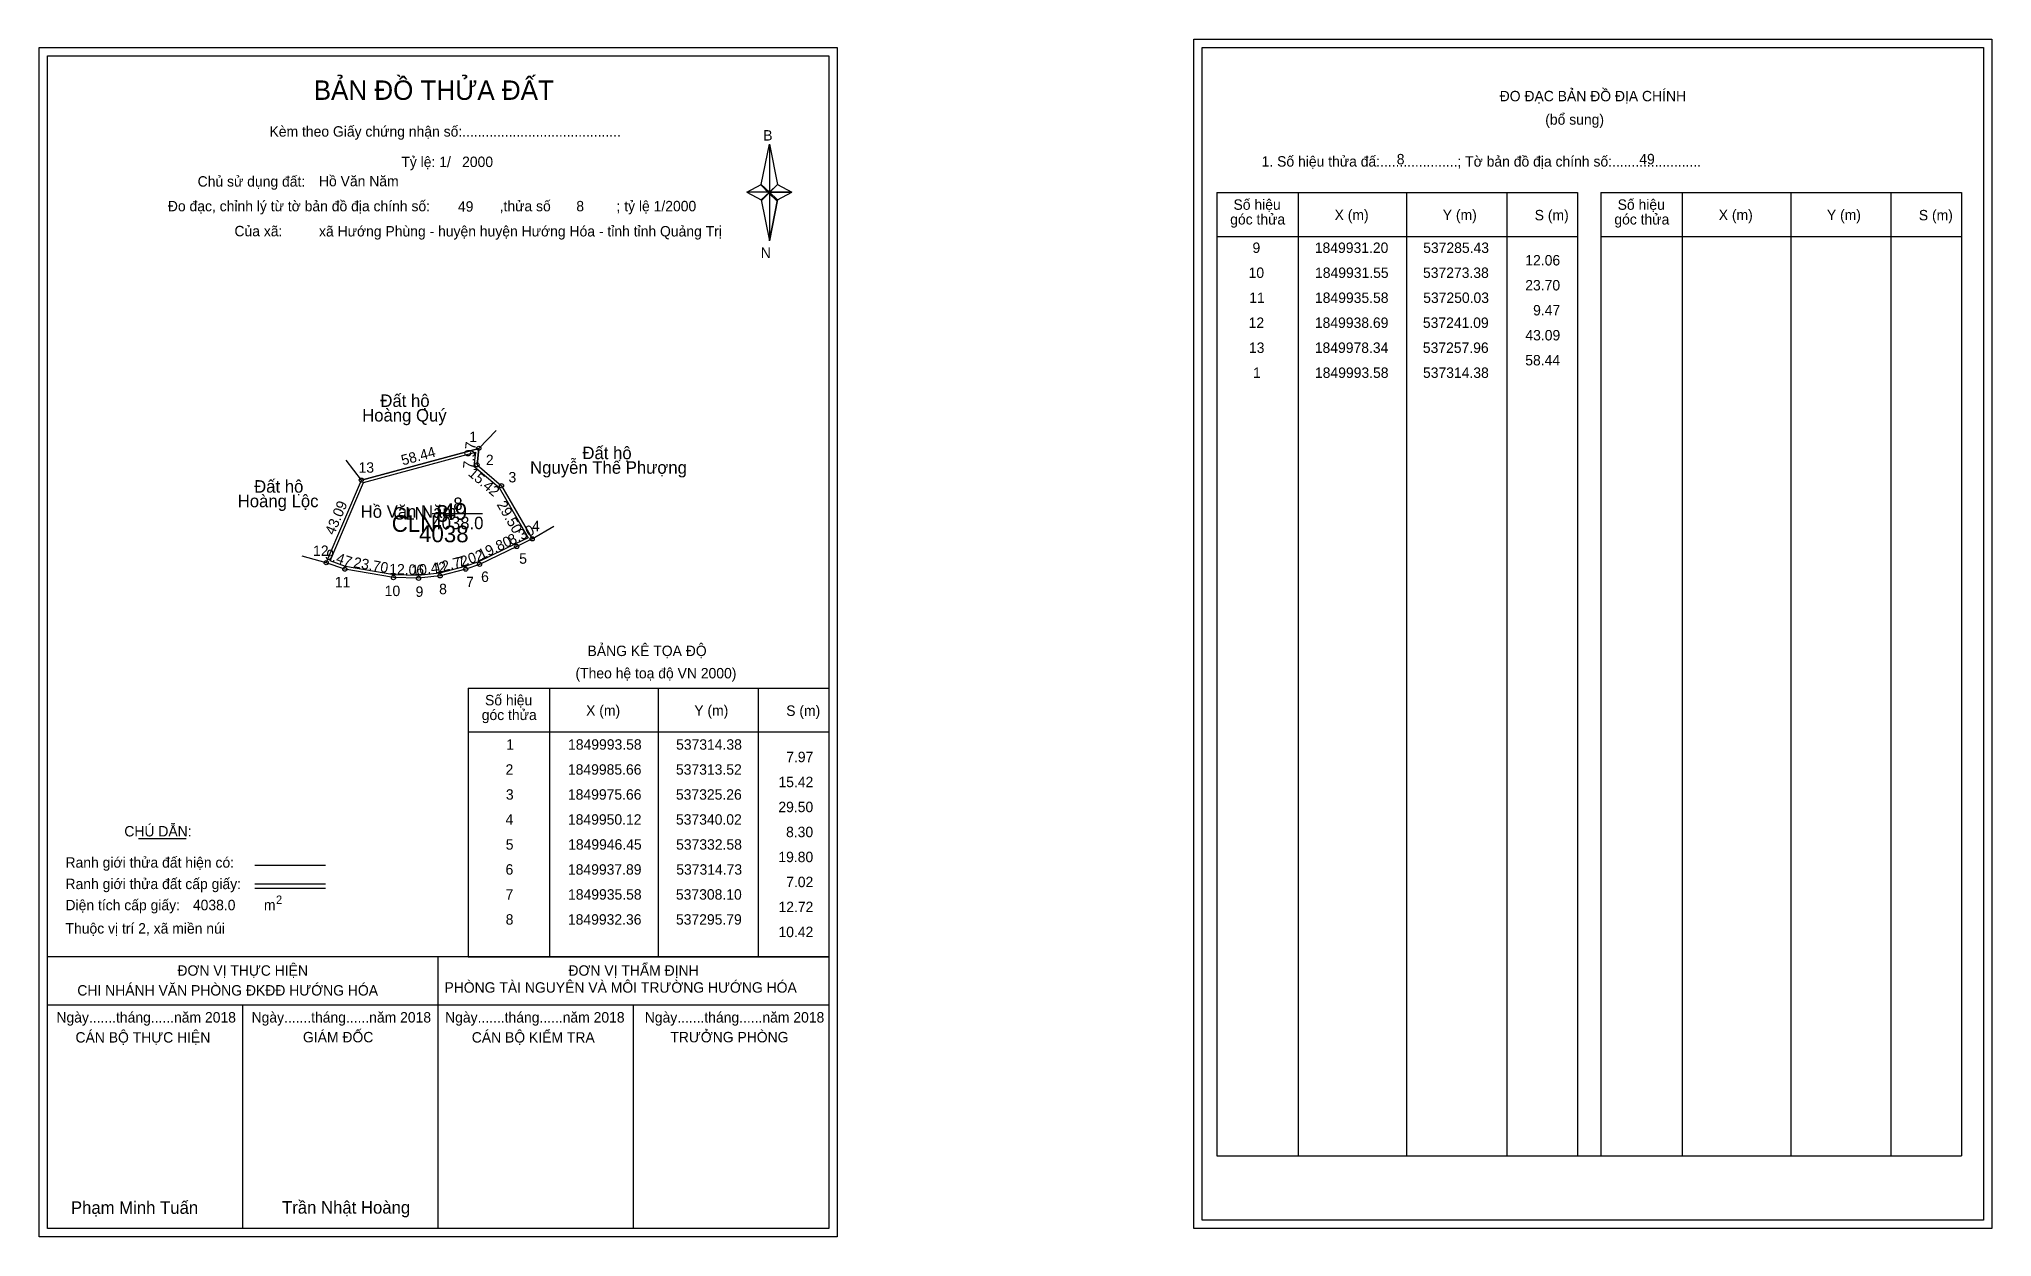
# Model space of a CAD drawing. Extents: x 537103 to 538041, y 1849615 to 1850190.
import ezdxf

# ---------------------------------------------------------------- set-up
doc = ezdxf.new("R2010")
doc.units = 0
for name, color, linetype in [('Level 1', 7, 'Continuous'), ('Level 10', 7, 'Continuous'), ('Level 11', 7, 'Continuous'), ('Level 13', 7, 'Continuous'), ('Level 2', 7, 'Continuous'), ('Level 27', 7, 'Continuous'), ('Level 3', 7, 'Continuous'), ('Level 36', 7, 'Continuous'), ('Level 4', 7, 'Continuous'), ('Level 49', 7, 'Continuous'), ('Level 5', 7, 'Continuous'), ('Level 53', 7, 'Continuous'), ('Level 55', 7, 'Continuous'), ('Level 6', 7, 'Continuous'), ('Level 63', 7, 'Continuous'), ('Level 7', 7, 'Continuous'), ('Level 9', 7, 'Continuous')]:
    doc.layers.add(name, color=color, linetype=linetype)

msp = doc.modelspace()

# ---------------------------------------------------------------- linework, layer by layer
at = {"layer": 'Level 1'}
for p, q in [((537661.79, 1850186.12), (537661.79, 1850186.12)), ((537107.15, 1850182.12), (537107.15, 1850182.12)), ((537449.99, 1850120.35), (537453.93, 1850139.63)), ((537453.93, 1850139.63), (537453.93, 1850116.58)), ((537453.93, 1850139.63), (537457.86, 1850120.35)), ((537443.1, 1850116.58), (537449.99, 1850120.35)), ((537449.99, 1850120.35), (537453.93, 1850116.58)), ((537453.63, 1850116.15), (537449.99, 1850119.91)), ((537457.57, 1850119.91), (537453.63, 1850116.15)), ((537453.63, 1850116.15), (537457.57, 1850119.91)), ((537457.86, 1850120.35), (537453.93, 1850116.58)), ((537453.93, 1850116.58), (537449.99, 1850112.9)), ((537453.63, 1850116.15), (537449.99, 1850112.46)), ((537449.99, 1850112.46), (537453.63, 1850116.15)), ((537449.99, 1850112.9), (537453.93, 1850093.18)), ((537457.57, 1850112.46), (537453.63, 1850116.15)), ((537453.93, 1850116.58), (537453.93, 1850093.18)), ((537453.93, 1850116.58), (537464.75, 1850116.58)), ((537453.93, 1850116.58), (537457.86, 1850112.9)), ((537457.86, 1850112.9), (537453.93, 1850093.18)), ((537457.86, 1850112.9), (537464.75, 1850116.58)), ((537668.86, 1850116.41), (537842.06, 1850116.41)), ((537708.04, 1849653.88), (537708.04, 1850116.41)), ((537760.18, 1849653.88), (537760.18, 1850116.41)), ((537808.13, 1850116.41), (537808.13, 1849653.88)), ((537842.06, 1850116.41), (537842.06, 1849653.88)), ((537853.37, 1850116.41), (538026.58, 1850116.41)), ((537892.55, 1849653.88), (537892.55, 1850116.41)), ((537944.7, 1849653.88), (537944.7, 1850116.41)), ((537992.64, 1850116.41), (537992.64, 1849653.88)), ((538026.58, 1850116.41), (538026.58, 1849653.88)), ((537668.86, 1850095.35), (537842.06, 1850095.35)), ((537853.37, 1850095.35), (538026.58, 1850095.35)), ((537309.34, 1849878.46), (537482.54, 1849878.46)), ((537348.52, 1849749.41), (537348.52, 1849878.46)), ((537400.66, 1849749.41), (537400.66, 1849878.46)), ((537448.6, 1849878.46), (537448.6, 1849749.41)), ((537309.34, 1849857.41), (537482.54, 1849857.41)), ((537150.98, 1849806.25), (537173.79, 1849806.25)), ((537206.71, 1849793.44), (537240.74, 1849793.44)), ((537206.71, 1849784.54), (537240.74, 1849784.54)), ((537206.71, 1849782.35), (537240.74, 1849782.35)), ((537320.8, 1849749.41), (537107.14, 1849749.41)), ((537482.54, 1849749.41), (537272.86, 1849749.41)), ((537294.84, 1849618.97), (537294.84, 1849749.41)), ((537309.34, 1849749.41), (537482.54, 1849749.41)), ((537482.54, 1849726.31), (537107.14, 1849726.31)), ((537200.99, 1849618.97), (537200.99, 1849726.31)), ((537388.69, 1849618.97), (537388.69, 1849726.31)), ((537668.86, 1849653.88), (538026.58, 1849653.88)), ((538037.19, 1849622.97), (538037.19, 1849622.97)), ((537482.54, 1849618.97), (537482.54, 1849618.97))]:
    msp.add_line(p, q, dxfattribs=at)
for points in [[(537449.99, 1850120.35), (537453.93, 1850139.63), (537453.93, 1850116.58)], [(537453.93, 1850116.58), (537457.86, 1850120.35), (537464.75, 1850116.58)], [(537443.1, 1850116.58), (537449.99, 1850112.9), (537453.93, 1850116.58)], [(537453.93, 1850116.58), (537453.93, 1850093.18), (537457.86, 1850112.9)]]:
    msp.add_lwpolyline(points, close=True, dxfattribs=at)
at = {"layer": 'Level 10'}
for p, q in [((537314.38, 1849993.58), (537257.96, 1849978.34)), ((537313.52, 1849985.66), (537314.38, 1849993.58)), ((537340.02, 1849950.12), (537332.58, 1849946.45)), ((537308.1, 1849935.58), (537295.79, 1849932.36)), ((537314.73, 1849937.89), (537308.1, 1849935.58))]:
    msp.add_line(p, q, dxfattribs=at)
for points in [[(537241.09, 1849938.69), (537257.96, 1849978.34), (537314.38, 1849993.58), (537313.52, 1849985.66), (537325.26, 1849975.66), (537340.02, 1849950.12), (537332.58, 1849946.45), (537314.73, 1849937.89), (537308.1, 1849935.58), (537295.79, 1849932.36), (537285.43, 1849931.2), (537273.38, 1849931.55), (537250.03, 1849935.58)], [(537242.96, 1849939.52), (537258.98, 1849977.17), (537312.77, 1849991.69), (537312.05, 1849985.07), (537324.17, 1849974.75), (537338.06, 1849950.71), (537331.97, 1849947.71), (537314.2, 1849939.19), (537307.69, 1849936.92), (537295.53, 1849933.74), (537285.37, 1849932.6), (537273.52, 1849932.95), (537250.38, 1849936.94)]]:
    msp.add_lwpolyline(points, close=True, dxfattribs=at)
at = {"layer": 'Level 11'}
for centre in [(537313.52, 1849985.66), (537314.38, 1849993.58), (537257.96, 1849978.34), (537325.26, 1849975.66), (537340.02, 1849950.12), (537241.09, 1849938.69), (537241.09, 1849938.69), (537332.58, 1849946.45), (537250.03, 1849935.58), (537273.38, 1849931.55), (537285.43, 1849931.2), (537295.79, 1849932.36), (537308.1, 1849935.58), (537314.73, 1849937.89)]:
    msp.add_circle(centre, 1, dxfattribs=at)
at = {"layer": 'Level 27'}
for p, q in [((537314.38, 1849993.58), (537322.76, 1850002.17)), ((537257.96, 1849978.34), (537250.65, 1849987.86)), ((537340.02, 1849950.12), (537350.34, 1849956.24)), ((537241.09, 1849938.69), (537229.52, 1849941.89))]:
    msp.add_line(p, q, dxfattribs=at)
at = {"layer": 'Level 3'}
for p, q in [((537668.86, 1850116.41), (537668.86, 1849653.88)), ((537853.37, 1850116.41), (537853.37, 1849653.88)), ((537309.34, 1849878.46), (537309.34, 1849749.41))]:
    msp.add_line(p, q, dxfattribs=at)
at = {"layer": 'Level 63'}
for points in [[(537103.14, 1850186.12), (537486.54, 1850186.12), (537486.54, 1849614.97), (537103.14, 1849614.97)], [(537657.8, 1850190.12), (538041.2, 1850190.12), (538041.2, 1849618.97), (537657.8, 1849618.97)], [(537661.8, 1850186.12), (538037.2, 1850186.12), (538037.2, 1849622.97), (537661.8, 1849622.97)], [(537107.14, 1850182.12), (537482.54, 1850182.12), (537482.54, 1849618.97), (537107.14, 1849618.97)]]:
    msp.add_lwpolyline(points, close=True, dxfattribs=at)
at = {"layer": 'Level 9'}
msp.add_line((537292.05, 1849962.39), (537316.13, 1849962.39), dxfattribs=at)

# ---------------------------------------------------------------- texts
at = {"layer": 'Level 1'}
for s, height, p in [('BẢN ĐỒ THỬA ĐẤT', 9.3313, (537235.08, 1850160.93)), ('ĐO ĐẠC BẢN ĐỒ ĐỊA CHÍNH', 5, (537804.75, 1850160.24)), ('Kèm theo Giấy chứng nhận số:.........................................', 5, (537213.84, 1850143.27)), ('B', 5, (537451.01, 1850141.39)), ('(bổ sung)', 5, (537826.63, 1850149)), ('1. Số hiệu thửa đấ:....................; Tờ bản đồ địa chính số:.......................', 5, (537690.41, 1850128.88)), ('Chủ sử dụng đất:', 5, (537179.32, 1850119.28)), ('Đo đạc, chỉnh lý từ tờ bản đồ địa chính số:                  ,thửa số                 ; tỷ lệ 1/2000', 5, (537165.01, 1850107.42)), ('Số hiệu', 5, (537676.89, 1850108.14)), ('X (m)', 5, (537725.45, 1850103.19)), ('Y (m)', 5, (537777.41, 1850103.19)), ('S (m)', 5, (537821.56, 1850103.09)), ('Số hiệu', 5, (537861.41, 1850108.14)), ('X (m)', 5, (537909.97, 1850103.19)), ('Y (m)', 5, (537961.92, 1850103.19)), ('S (m)', 5, (538006.08, 1850103.09)), ('Của xã:', 5, (537197, 1850095.42)), ('góc thửa', 5, (537675.3, 1850101.08)), ('góc thửa', 5, (537859.82, 1850101.08)), ('N', 5, (537449.81, 1850085.05)), ('BẢNG KÊ TỌA ĐỘ', 5, (537366.6, 1849893.87)), ('(Theo hệ toạ độ VN 2000)', 5, (537360.8, 1849883.15)), ('Số hiệu', 5, (537317.37, 1849870.2)), ('góc thửa', 5, (537315.78, 1849863.14)), ('X (m)', 5, (537365.93, 1849865.25)), ('Y (m)', 5, (537417.88, 1849865.25)), ('S (m)', 5, (537462.04, 1849865.15)), ('CHÚ DẪN:', 5, (537144.1, 1849807.26)), ('Ranh giới thửa đất hiện có:', 5, (537115.84, 1849792.26)), ('Ranh giới thửa đất cấp giấy:', 5, (537115.84, 1849781.98)), ('Diện tích cấp giấy:', 5, (537115.84, 1849771.82)), ('m', 5, (537211.15, 1849771.86)), ('2', 4, (537216.95, 1849774.88)), ('Thuộc vị trí 2, xã miền núi', 5, (537115.84, 1849760.62)), ('ĐƠN VỊ THỰC HIỆN', 5, (537169.61, 1849740.38)), ('ĐƠN VỊ THẨM ĐỊNH', 5, (537357.42, 1849740.38)), ('CHI NHÁNH VĂN PHÒNG ĐKĐĐ HƯỚNG HÓA', 5, (537121.53, 1849730.86)), ('PHÒNG TÀI NGUYÊN VÀ MÔI TRƯỜNG HƯỚNG HÓA', 5, (537297.87, 1849732.24)), ('Ngày.......tháng......năm 2018', 5, (537111.48, 1849717.91)), ('CÁN BỘ THỰC HIỆN', 5, (537120.64, 1849708.28)), ('Ngày.......tháng......năm 2018', 5, (537205.22, 1849717.91)), ('GIÁM ĐỐC', 5, (537229.91, 1849708.4)), ('Ngày.......tháng......năm 2018', 5, (537298.17, 1849717.91)), ('CÁN BỘ KIỂM TRA', 5, (537310.99, 1849708.28)), ('Ngày.......tháng......năm 2018', 5, (537394.09, 1849717.91)), ('TRƯỞNG PHÒNG', 5, (537406.37, 1849708.4)), ('Phạm Minh Tuấn', 6, (537118.46, 1849626.05)), ('Trần Nhật Hoàng', 6, (537219.85, 1849626.15))]:
    msp.add_text(s, height=height, dxfattribs=at).set_placement(p)
at = {"layer": 'Level 11'}
msp.add_text('Tỷ lệ: 1/', height=5, dxfattribs=at).set_placement((537277.16, 1850128.64))
at = {"layer": 'Level 13'}
for s, p in [('8', (537302.13, 1849963.99)), ('CLN', (537273.26, 1849959.39)), ('4038.0', (537292.06, 1849954.79))]:
    msp.add_text(s, height=6, dxfattribs=at).set_placement(p)
at = {"layer": 'Level 2'}
msp.add_text('Hồ Văn Năm', height=6, dxfattribs=at).set_placement((537257.63, 1849960.26))
at = {"layer": 'Level 3'}
msp.add_text('CLN', height=8, rotation=359.77214, dxfattribs=at).set_placement((537272.53, 1849953.54))
at = {"layer": 'Level 36'}
for s, p in [('Đất hộ', (537267.09, 1850013.49)), ('Hoàng Quý', (537258.34, 1850006.49)), ('Nguyễn Thế Phượng', (537339.02, 1849981.41)), ('Đất hộ', (537364.15, 1849988.41)), ('Đất hộ', (537206.46, 1849972.33)), ('Hoàng Lộc', (537198.57, 1849965.33))]:
    msp.add_text(s, height=6, dxfattribs=at).set_placement(p)
at = {"layer": 'Level 4'}
msp.add_text('8', height=8, rotation=359.77214, dxfattribs=at).set_placement((537293.83, 1849958.34))
at = {"layer": 'Level 49'}
for s, rotation, p in [('7.97', 83.80277, (537311.68, 1849983.53)), ('58.44', 15.11582, (537277.85, 1849985.37)), ('15.42', 319.57602, (537308.9, 1849980.92)), ('43.09', 66.95156, (537244.86, 1849951.64)), ('29.50', 300.02435, (537322.83, 1849966.67)), ('19.80', 25.62013, (537315.59, 1849940.08)), ('8.30', 26.25618, (537329.91, 1849946.92)), ('9.47', 340.81851, (537240.14, 1849940.72)), ('23.70', 350.20773, (537253.92, 1849936.53)), ('10.42', 6.38875, (537282.33, 1849932.46)), ('12.72', 14.65876, (537293.65, 1849933.45)), ('7.02', 19.20917, (537304.93, 1849936.17)), ('12.06', 358.33627, (537271.29, 1849933.21))]:
    msp.add_text(s, height=5, rotation=rotation, dxfattribs=at).set_placement(p)
at = {"layer": 'Level 5'}
msp.add_text('4038', height=8, rotation=359.77214, dxfattribs=at).set_placement((537285.66, 1849948.58))
at = {"layer": 'Level 53'}
for s, p in [('9', (537686.01, 1850087.43)), ('1849931.20', (537715.94, 1850087.43)), ('537285.43', (537768.01, 1850087.43)), ('10', (537684.14, 1850075.43)), ('1849931.55', (537716.06, 1850075.43)), ('537273.38', (537767.91, 1850075.43)), ('12.06', (537817.06, 1850081.43)), ('23.70', (537817.04, 1850069.43)), ('11', (537684.46, 1850063.43)), ('1849935.58', (537716.02, 1850063.43)), ('537250.03', (537768.01, 1850063.43)), ('9.47', (537820.8, 1850057.43)), ('12', (537684.16, 1850051.43)), ('1849938.69', (537715.97, 1850051.43)), ('537241.09', (537767.86, 1850051.43)), ('13', (537684.31, 1850039.43)), ('1849978.34', (537715.94, 1850039.43)), ('537257.96', (537767.84, 1850039.43)), ('43.09', (537817.09, 1850045.43)), ('58.44', (537817.03, 1850033.43)), ('1', (537686.3, 1850027.43)), ('1849993.58', (537716.02, 1850027.43)), ('537314.38', (537767.91, 1850027.43)), ('1', (537327.53, 1849848.91)), ('1849993.58', (537357.25, 1849848.91)), ('537314.38', (537409.14, 1849848.91)), ('7.97', (537462.03, 1849842.91)), ('2', (537327.23, 1849836.91)), ('1849985.66', (537357.18, 1849836.91)), ('537313.52', (537409.08, 1849836.91)), ('3', (537327.39, 1849824.91)), ('1849975.66', (537357.18, 1849824.91)), ('537325.26', (537409.07, 1849824.91)), ('15.42', (537458.31, 1849830.91)), ('4', (537327.21, 1849812.91)), ('1849950.12', (537357.19, 1849812.91)), ('537340.02', (537409.08, 1849812.91)), ('29.50', (537458.27, 1849818.91)), ('8.30', (537461.96, 1849806.91)), ('5', (537327.32, 1849800.91)), ('1849946.45', (537357.28, 1849800.91)), ('537332.58', (537409.14, 1849800.91)), ('19.80', (537458.27, 1849794.91)), ('6', (537327.22, 1849788.91)), ('1849937.89', (537357.2, 1849788.91)), ('537314.73', (537409.23, 1849788.91)), ('7', (537327.24, 1849776.91)), ('1849935.58', (537357.25, 1849776.91)), ('537308.10', (537409.06, 1849776.91)), ('7.02', (537462.01, 1849782.91)), ('12.72', (537458.31, 1849770.91)), ('8', (537327.29, 1849764.91)), ('1849932.36', (537357.18, 1849764.91)), ('537295.79', (537409.08, 1849764.91)), ('10.42', (537458.31, 1849758.91))]:
    msp.add_text(s, height=5, dxfattribs=at).set_placement(p)
at = {"layer": 'Level 55'}
for s, height, p in [('2', 0.8, (537313.25, 1849985.66)), ('1', 0.8, (537314.16, 1849993.58)), ('0', 0.22, (537314.3, 1849993.36)), ('0', 0.22, (537314.3, 1849993.36)), ('0', 0.22, (537314.3, 1849993.36)), ('13', 0.8, (537257.42, 1849978.34)), ('0', 0.22, (537257.88, 1849978.12)), ('0', 0.22, (537257.88, 1849978.12)), ('0', 0.22, (537257.88, 1849978.12)), ('0', 0.22, (537257.88, 1849978.12)), ('0', 0.22, (537313.44, 1849985.44)), ('3', 0.8, (537325.01, 1849975.66)), ('0', 0.22, (537325.18, 1849975.44)), ('4', 0.8, (537339.74, 1849950.12)), ('0', 0.22, (537339.94, 1849949.9)), ('0', 0.22, (537339.94, 1849949.9)), ('12', 0.8, (537240.52, 1849938.69)), ('5', 0.8, (537332.32, 1849946.45)), ('0', 0.22, (537332.5, 1849946.23)), ('0', 0.22, (537241.01, 1849938.47)), ('0', 0.22, (537241.01, 1849938.47)), ('0', 0.22, (537241.01, 1849938.47)), ('11', 0.8, (537249.51, 1849935.58)), ('0', 0.22, (537249.95, 1849935.36)), ('10', 0.8, (537272.81, 1849931.55)), ('0', 0.22, (537273.3, 1849931.33)), ('9', 0.8, (537285.16, 1849931.2)), ('0', 0.22, (537285.35, 1849930.98)), ('8', 0.8, (537295.53, 1849932.36)), ('0', 0.22, (537295.71, 1849932.14)), ('7', 0.8, (537307.83, 1849935.58)), ('0', 0.22, (537308.02, 1849935.36)), ('6', 0.8, (537314.46, 1849937.89)), ('0', 0.22, (537314.65, 1849937.67))]:
    msp.add_text(s, height=height, dxfattribs=at).set_placement(p)
at = {"layer": 'Level 6'}
for s, p in [('2000', (537306.35, 1850128.68)), ('8', (537755.31, 1850129.96)), ('49', (537871.8, 1850130)), ('Hồ Văn Năm', (537237.59, 1850119.42)), ('49', (537304.35, 1850107.24)), ('8', (537361.21, 1850107.4)), ('xã Hướng Phùng - huyện huyện Hướng Hóa - tỉnh tỉnh Quảng Trị', (537237.62, 1850095.34)), ('4038.0', (537177.03, 1849771.83))]:
    msp.add_text(s, height=5, dxfattribs=at).set_placement(p)
at = {"layer": 'Level 7'}
msp.add_text('49', height=8, dxfattribs=at).set_placement((537296.9, 1849959.22))
at = {"layer": 'Level 9'}
for s, p in [('1', (537309.75, 1849996.6)), ('13', (537256.62, 1849981.9)), ('2', (537317.77, 1849985.53)), ('3', (537328.64, 1849977.26)), ('4', (537339.92, 1849953.81)), ('12', (537234.77, 1849941.95)), ('5', (537333.78, 1849938.19)), ('11', (537245.19, 1849926.88)), ('7', (537308.28, 1849926.96)), ('6', (537315.47, 1849929.47)), ('10', (537269.18, 1849922.68)), ('9', (537284, 1849922.31)), ('8', (537295.32, 1849923.57))]:
    msp.add_text(s, height=5, dxfattribs=at).set_placement(p)

doc.saveas('drawing.dxf')
